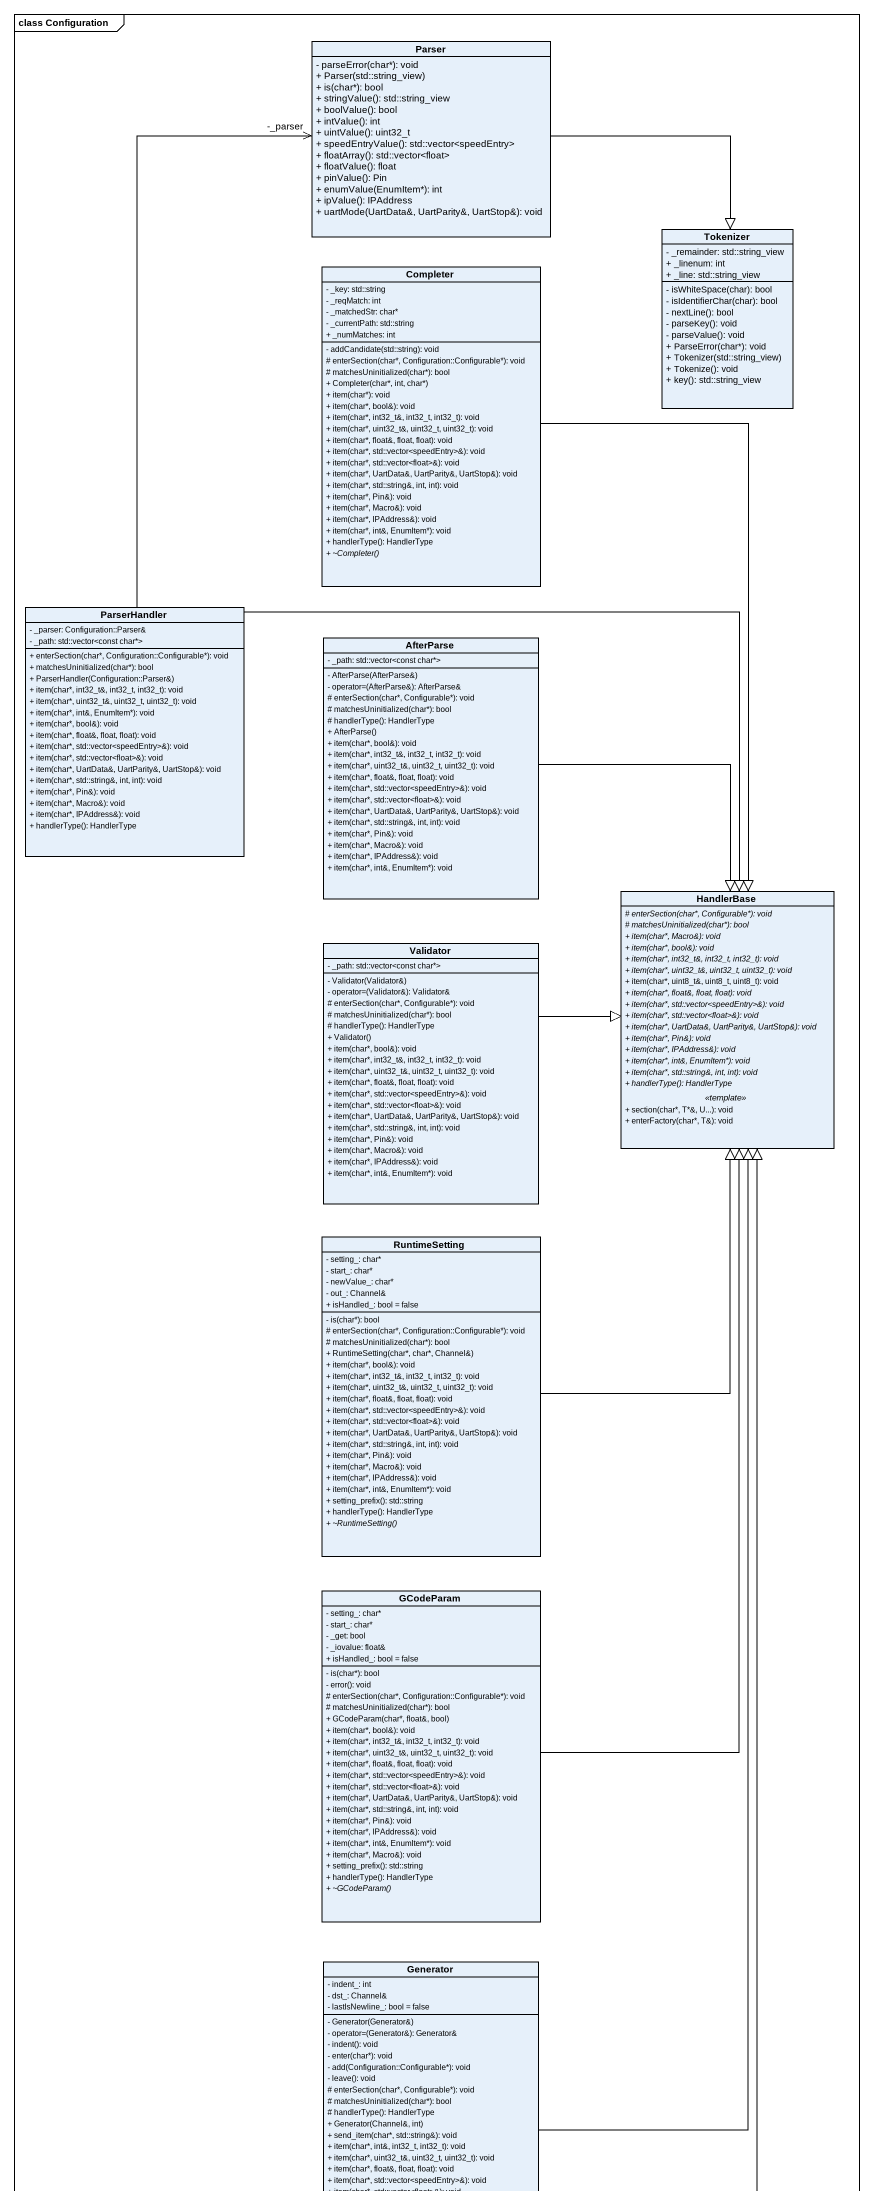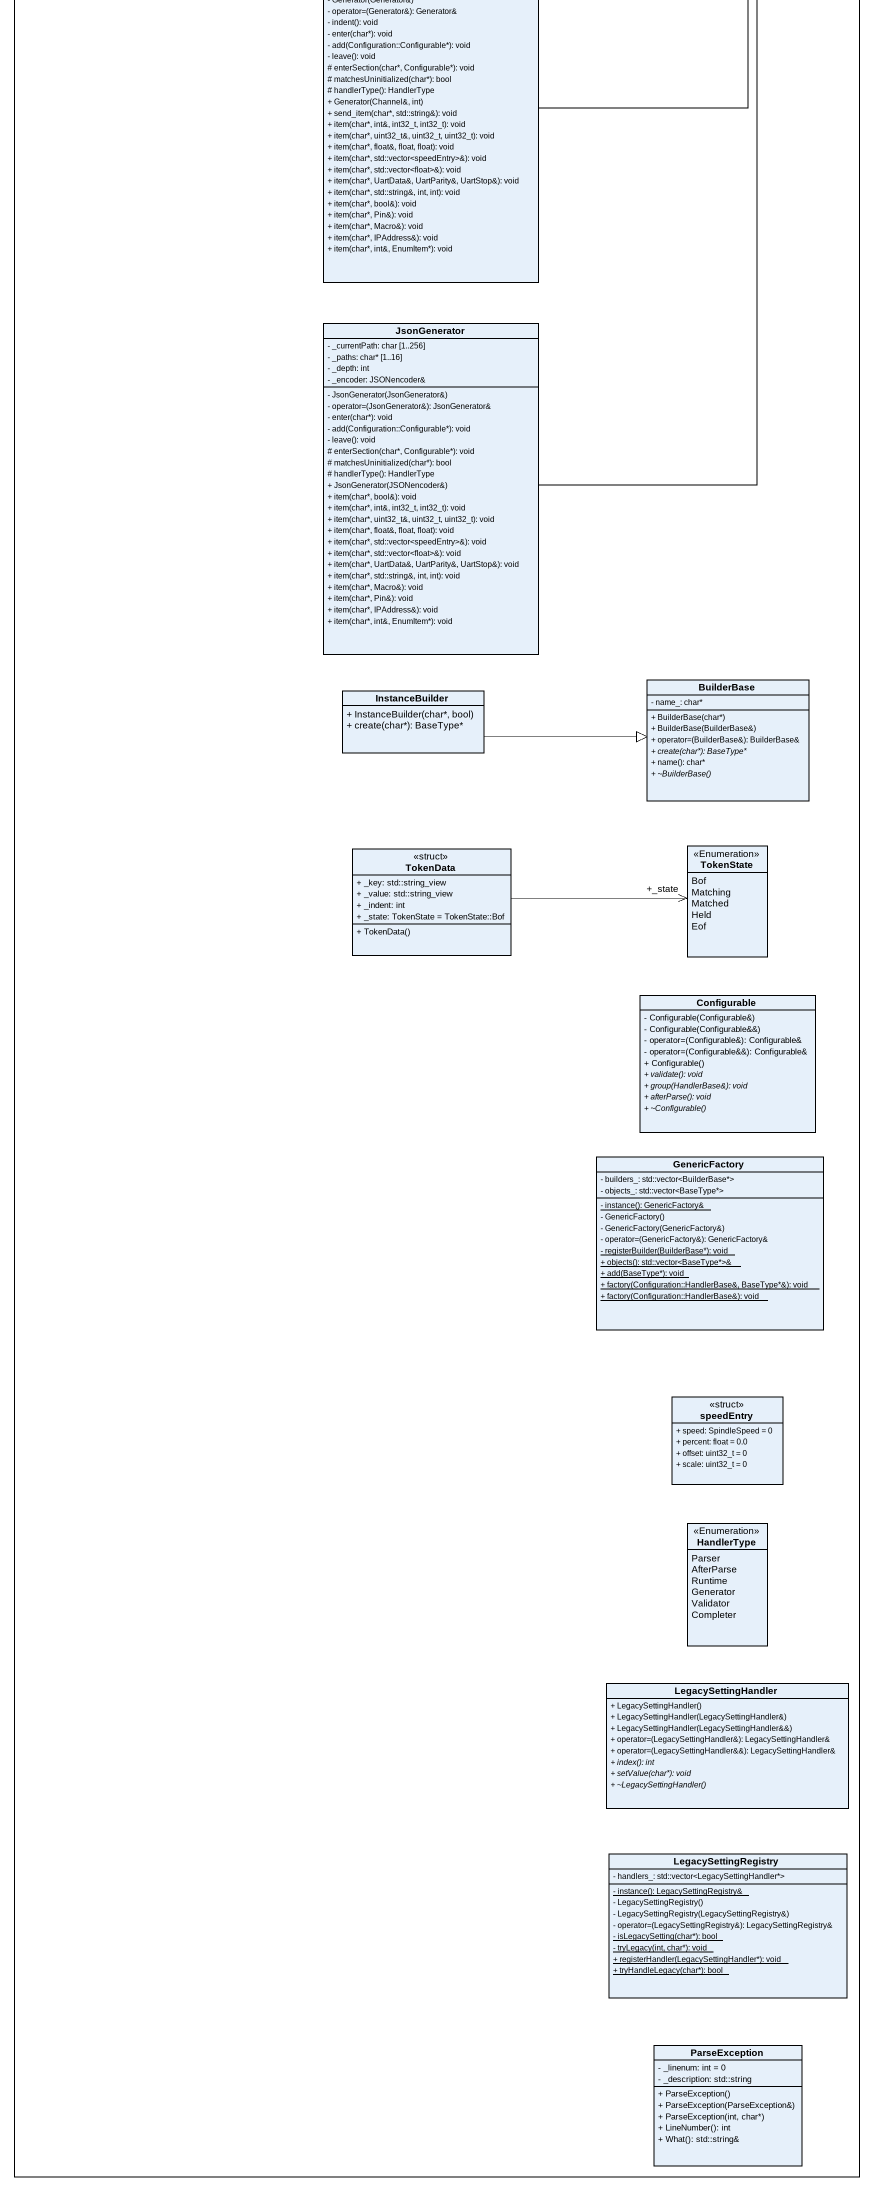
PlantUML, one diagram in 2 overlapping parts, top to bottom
@startuml
mainframe class Configuration
hide circle
hide empty members
skinparam classAttributeIconSize 0
class Parser {
  - parseError(char*): void
  + Parser(std::string_view)
  + is(char*): bool
  + stringValue(): std::string_view
  + boolValue(): bool
  + intValue(): int
  + uintValue(): uint32_t
  + speedEntryValue(): std::vector<speedEntry>
  + floatArray(): std::vector<float>
  + floatValue(): float
  + pinValue(): Pin
  + enumValue(EnumItem*): int
  + ipValue(): IPAddress
  + uartMode(UartData&, UartParity&, UartStop&): void
}
class Tokenizer {
  - _remainder: std::string_view
  + _linenum: int
  + _line: std::string_view
  - isWhiteSpace(char): bool
  - isIdentifierChar(char): bool
  - nextLine(): bool
  - parseKey(): void
  - parseValue(): void
  + ParseError(char*): void
  + Tokenizer(std::string_view)
  + Tokenize(): void
  + key(): std::string_view
}
class Completer {
  - _key: std::string
  - _reqMatch: int
  - _matchedStr: char*
  - _currentPath: std::string
  + _numMatches: int
  - addCandidate(std::string): void
  # enterSection(char*, Configuration::Configurable*): void
  # matchesUninitialized(char*): bool
  + Completer(char*, int, char*)
  + item(char*): void
  + item(char*, bool&): void
  + item(char*, int32_t&, int32_t, int32_t): void
  + item(char*, uint32_t&, uint32_t, uint32_t): void
  + item(char*, float&, float, float): void
  + item(char*, std::vector<speedEntry>&): void
  + item(char*, std::vector<float>&): void
  + item(char*, UartData&, UartParity&, UartStop&): void
  + item(char*, std::string&, int, int): void
  + item(char*, Pin&): void
  + item(char*, Macro&): void
  + item(char*, IPAddress&): void
  + item(char*, int&, EnumItem*): void
  + handlerType(): HandlerType
  {abstract} + ~Completer()
}
class ParserHandler {
  - _parser: Configuration::Parser&
  - _path: std::vector<const char*>
  + enterSection(char*, Configuration::Configurable*): void
  + matchesUninitialized(char*): bool
  + ParserHandler(Configuration::Parser&)
  + item(char*, int32_t&, int32_t, int32_t): void
  + item(char*, uint32_t&, uint32_t, uint32_t): void
  + item(char*, int&, EnumItem*): void
  + item(char*, bool&): void
  + item(char*, float&, float, float): void
  + item(char*, std::vector<speedEntry>&): void
  + item(char*, std::vector<float>&): void
  + item(char*, UartData&, UartParity&, UartStop&): void
  + item(char*, std::string&, int, int): void
  + item(char*, Pin&): void
  + item(char*, Macro&): void
  + item(char*, IPAddress&): void
  + handlerType(): HandlerType
}
class AfterParse {
  - _path: std::vector<const char*>
  - AfterParse(AfterParse&)
  - operator=(AfterParse&): AfterParse&
  # enterSection(char*, Configurable*): void
  # matchesUninitialized(char*): bool
  # handlerType(): HandlerType
  + AfterParse()
  + item(char*, bool&): void
  + item(char*, int32_t&, int32_t, int32_t): void
  + item(char*, uint32_t&, uint32_t, uint32_t): void
  + item(char*, float&, float, float): void
  + item(char*, std::vector<speedEntry>&): void
  + item(char*, std::vector<float>&): void
  + item(char*, UartData&, UartParity&, UartStop&): void
  + item(char*, std::string&, int, int): void
  + item(char*, Pin&): void
  + item(char*, Macro&): void
  + item(char*, IPAddress&): void
  + item(char*, int&, EnumItem*): void
}
class HandlerBase {
  {abstract} # enterSection(char*, Configurable*): void
  {abstract} # matchesUninitialized(char*): bool
  {abstract} + item(char*, Macro&): void
  {abstract} + item(char*, bool&): void
  {abstract} + item(char*, int32_t&, int32_t, int32_t): void
  {abstract} + item(char*, uint32_t&, uint32_t, uint32_t): void
  + item(char*, uint8_t&, uint8_t, uint8_t): void
  {abstract} + item(char*, float&, float, float): void
  {abstract} + item(char*, std::vector<speedEntry>&): void
  {abstract} + item(char*, std::vector<float>&): void
  {abstract} + item(char*, UartData&, UartParity&, UartStop&): void
  {abstract} + item(char*, Pin&): void
  {abstract} + item(char*, IPAddress&): void
  {abstract} + item(char*, int&, EnumItem*): void
  {abstract} + item(char*, std::string&, int, int): void
  {abstract} + handlerType(): HandlerType
  .. <<template>> ..
  + section(char*, T*&, U...): void
  + enterFactory(char*, T&): void
}
class Validator {
  - _path: std::vector<const char*>
  - Validator(Validator&)
  - operator=(Validator&): Validator&
  # enterSection(char*, Configurable*): void
  # matchesUninitialized(char*): bool
  # handlerType(): HandlerType
  + Validator()
  + item(char*, bool&): void
  + item(char*, int32_t&, int32_t, int32_t): void
  + item(char*, uint32_t&, uint32_t, uint32_t): void
  + item(char*, float&, float, float): void
  + item(char*, std::vector<speedEntry>&): void
  + item(char*, std::vector<float>&): void
  + item(char*, UartData&, UartParity&, UartStop&): void
  + item(char*, std::string&, int, int): void
  + item(char*, Pin&): void
  + item(char*, Macro&): void
  + item(char*, IPAddress&): void
  + item(char*, int&, EnumItem*): void
}
class RuntimeSetting {
  - setting_: char*
  - start_: char*
  - newValue_: char*
  - out_: Channel&
  + isHandled_: bool = false
  - is(char*): bool
  # enterSection(char*, Configuration::Configurable*): void
  # matchesUninitialized(char*): bool
  + RuntimeSetting(char*, char*, Channel&)
  + item(char*, bool&): void
  + item(char*, int32_t&, int32_t, int32_t): void
  + item(char*, uint32_t&, uint32_t, uint32_t): void
  + item(char*, float&, float, float): void
  + item(char*, std::vector<speedEntry>&): void
  + item(char*, std::vector<float>&): void
  + item(char*, UartData&, UartParity&, UartStop&): void
  + item(char*, std::string&, int, int): void
  + item(char*, Pin&): void
  + item(char*, Macro&): void
  + item(char*, IPAddress&): void
  + item(char*, int&, EnumItem*): void
  + setting_prefix(): std::string
  + handlerType(): HandlerType
  {abstract} + ~RuntimeSetting()
}
class GCodeParam {
  - setting_: char*
  - start_: char*
  - _get: bool
  - _iovalue: float&
  + isHandled_: bool = false
  - is(char*): bool
  - error(): void
  # enterSection(char*, Configuration::Configurable*): void
  # matchesUninitialized(char*): bool
  + GCodeParam(char*, float&, bool)
  + item(char*, bool&): void
  + item(char*, int32_t&, int32_t, int32_t): void
  + item(char*, uint32_t&, uint32_t, uint32_t): void
  + item(char*, float&, float, float): void
  + item(char*, std::vector<speedEntry>&): void
  + item(char*, std::vector<float>&): void
  + item(char*, UartData&, UartParity&, UartStop&): void
  + item(char*, std::string&, int, int): void
  + item(char*, Pin&): void
  + item(char*, IPAddress&): void
  + item(char*, int&, EnumItem*): void
  + item(char*, Macro&): void
  + setting_prefix(): std::string
  + handlerType(): HandlerType
  {abstract} + ~GCodeParam()
}
class Generator {
  - indent_: int
  - dst_: Channel&
  - lastIsNewline_: bool = false
  - Generator(Generator&)
  - operator=(Generator&): Generator&
  - indent(): void
  - enter(char*): void
  - add(Configuration::Configurable*): void
  - leave(): void
  # enterSection(char*, Configurable*): void
  # matchesUninitialized(char*): bool
  # handlerType(): HandlerType
  + Generator(Channel&, int)
  + send_item(char*, std::string&): void
  + item(char*, int&, int32_t, int32_t): void
  + item(char*, uint32_t&, uint32_t, uint32_t): void
  + item(char*, float&, float, float): void
  + item(char*, std::vector<speedEntry>&): void
  + item(char*, std::vector<float>&): void
  + item(char*, UartData&, UartParity&, UartStop&): void
  + item(char*, std::string&, int, int): void
  + item(char*, bool&): void
  + item(char*, Pin&): void
  + item(char*, Macro&): void
  + item(char*, IPAddress&): void
  + item(char*, int&, EnumItem*): void
}
class JsonGenerator {
  - _currentPath: char [1..256]
  - _paths: char* [1..16]
  - _depth: int
  - _encoder: JSONencoder&
  - JsonGenerator(JsonGenerator&)
  - operator=(JsonGenerator&): JsonGenerator&
  - enter(char*): void
  - add(Configuration::Configurable*): void
  - leave(): void
  # enterSection(char*, Configurable*): void
  # matchesUninitialized(char*): bool
  # handlerType(): HandlerType
  + JsonGenerator(JSONencoder&)
  + item(char*, bool&): void
  + item(char*, int&, int32_t, int32_t): void
  + item(char*, uint32_t&, uint32_t, uint32_t): void
  + item(char*, float&, float, float): void
  + item(char*, std::vector<speedEntry>&): void
  + item(char*, std::vector<float>&): void
  + item(char*, UartData&, UartParity&, UartStop&): void
  + item(char*, std::string&, int, int): void
  + item(char*, Macro&): void
  + item(char*, Pin&): void
  + item(char*, IPAddress&): void
  + item(char*, int&, EnumItem*): void
}
class InstanceBuilder {
  + InstanceBuilder(char*, bool)
  + create(char*): BaseType*
}
class BuilderBase {
  - name_: char*
  + BuilderBase(char*)
  + BuilderBase(BuilderBase&)
  + operator=(BuilderBase&): BuilderBase&
  {abstract} + create(char*): BaseType*
  + name(): char*
  {abstract} + ~BuilderBase()
}
class TokenData <<struct>> {
  + _key: std::string_view
  + _value: std::string_view
  + _indent: int
  + _state: TokenState = TokenState::Bof
  + TokenData()
}
enum TokenState <<Enumeration>> {
  Bof
  Matching
  Matched
  Held
  Eof
}
class Configurable {
  - Configurable(Configurable&)
  - Configurable(Configurable&&)
  - operator=(Configurable&): Configurable&
  - operator=(Configurable&&): Configurable&
  + Configurable()
  {abstract} + validate(): void
  {abstract} + group(HandlerBase&): void
  {abstract} + afterParse(): void
  {abstract} + ~Configurable()
}
class GenericFactory {
  - builders_: std::vector<BuilderBase*>
  - objects_: std::vector<BaseType*>
  {static} - instance(): GenericFactory&
  - GenericFactory()
  - GenericFactory(GenericFactory&)
  - operator=(GenericFactory&): GenericFactory&
  {static} - registerBuilder(BuilderBase*): void
  {static} + objects(): std::vector<BaseType*>&
  {static} + add(BaseType*): void
  {static} + factory(Configuration::HandlerBase&, BaseType*&): void
  {static} + factory(Configuration::HandlerBase&): void
}
class speedEntry <<struct>> {
  + speed: SpindleSpeed = 0
  + percent: float = 0.0
  + offset: uint32_t = 0
  + scale: uint32_t = 0
}
enum HandlerType <<Enumeration>> {
  Parser
  AfterParse
  Runtime
  Generator
  Validator
  Completer
}
class LegacySettingHandler {
  + LegacySettingHandler()
  + LegacySettingHandler(LegacySettingHandler&)
  + LegacySettingHandler(LegacySettingHandler&&)
  + operator=(LegacySettingHandler&): LegacySettingHandler&
  + operator=(LegacySettingHandler&&): LegacySettingHandler&
  {abstract} + index(): int
  {abstract} + setValue(char*): void
  {abstract} + ~LegacySettingHandler()
}
class LegacySettingRegistry {
  - handlers_: std::vector<LegacySettingHandler*>
  {static} - instance(): LegacySettingRegistry&
  - LegacySettingRegistry()
  - LegacySettingRegistry(LegacySettingRegistry&)
  - operator=(LegacySettingRegistry&): LegacySettingRegistry&
  {static} - isLegacySetting(char*): bool
  {static} - tryLegacy(int, char*): void
  {static} + registerHandler(LegacySettingHandler*): void
  {static} + tryHandleLegacy(char*): bool
}
class ParseException {
  - _linenum: int = 0
  - _description: std::string
  + ParseException()
  + ParseException(ParseException&)
  + ParseException(int, char*)
  + LineNumber(): int
  + What(): std::string&
}
Parser --|> Tokenizer
Completer --|> HandlerBase
ParserHandler -up-> "-_parser" Parser
ParserHandler -right-|> HandlerBase
AfterParse --|> HandlerBase
Validator -right-|> HandlerBase
RuntimeSetting -up-|> HandlerBase
GCodeParam -up-|> HandlerBase
Generator -up-|> HandlerBase
JsonGenerator -up-|> HandlerBase
InstanceBuilder -right-|> BuilderBase
TokenData -right-> "+_state" TokenState
@enduml
